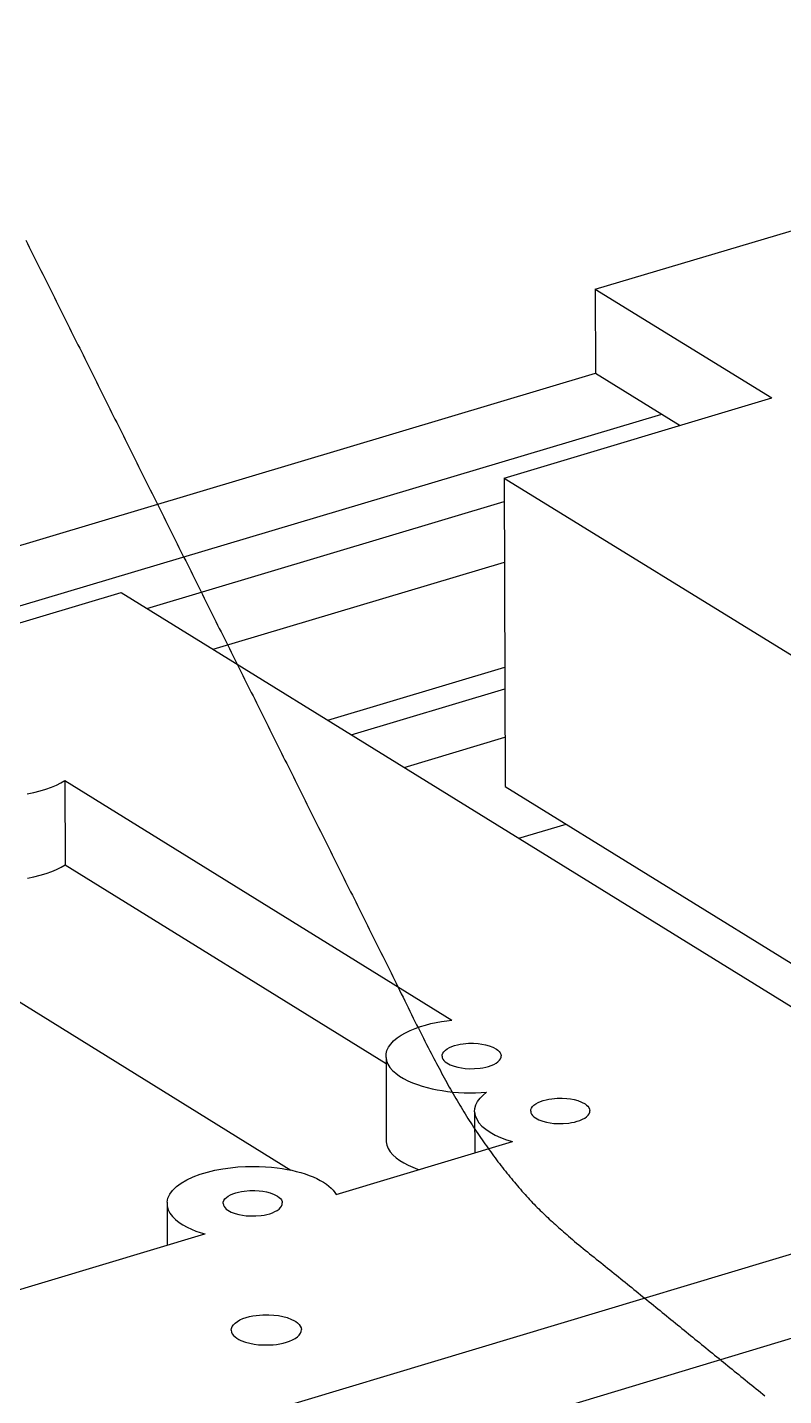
# Model space of a CAD drawing. Header units: millimetres. Extents: x -320 to 323, y -425 to 415.
# Drawn here: x -148.3 to -100.2, y -187.2 to -100.2 of the extents above; entities that cross this region are included whole.
import ezdxf

# ---------------------------------------------------------------- set-up
doc = ezdxf.new("R2010")
doc.units = ezdxf.units.MM
doc.layers.add('SKETCH', color=5, linetype='Continuous')
doc.layers.add('VISIBLE', color=7, linetype='Continuous')

msp = doc.modelspace()

# ---------------------------------------------------------------- linework, layer by layer
at = {"layer": 'SKETCH', "flags": 128}
msp.add_lwpolyline([(-148.402, -113.727), (-148.295, -113.942), (-148.188, -114.156), (-148.081, -114.37), (-147.975, -114.585), (-147.868, -114.799), (-147.761, -115.014), (-147.654, -115.228), (-147.547, -115.442), (-147.44, -115.657), (-147.333, -115.871), (-147.226, -116.086), (-147.119, -116.3), (-147.013, -116.515), (-146.906, -116.729), (-146.799, -116.943), (-146.692, -117.158), (-146.585, -117.372), (-146.478, -117.587), (-146.371, -117.801), (-146.264, -118.016), (-146.157, -118.23), (-146.051, -118.444), (-145.944, -118.659), (-145.837, -118.873), (-145.73, -119.088), (-145.623, -119.302), (-145.516, -119.517), (-145.409, -119.731), (-145.302, -119.946), (-145.195, -120.16), (-145.088, -120.375), (-144.981, -120.589), (-144.874, -120.804), (-144.767, -121.018), (-144.66, -121.232), (-144.553, -121.447), (-144.446, -121.661), (-144.339, -121.876), (-144.232, -122.09), (-144.125, -122.305), (-144.018, -122.519), (-143.911, -122.734), (-143.804, -122.948), (-143.697, -123.163), (-143.59, -123.377), (-143.483, -123.592), (-143.376, -123.806), (-143.269, -124.021), (-143.162, -124.235), (-143.056, -124.45), (-142.949, -124.664), (-142.842, -124.878), (-142.735, -125.093), (-142.628, -125.307), (-142.521, -125.522), (-142.414, -125.736), (-142.307, -125.951), (-142.2, -126.165), (-142.093, -126.38), (-141.986, -126.594), (-141.879, -126.809), (-141.772, -127.023), (-141.665, -127.238), (-141.559, -127.452), (-141.452, -127.667), (-141.345, -127.881), (-141.238, -128.095), (-141.131, -128.31), (-141.024, -128.524), (-140.917, -128.739), (-140.81, -128.953), (-140.703, -129.168), (-140.596, -129.382), (-140.489, -129.597), (-140.382, -129.811), (-140.275, -130.026), (-140.168, -130.241), (-140.061, -130.455), (-139.954, -130.67), (-139.847, -130.884), (-139.74, -131.099), (-139.633, -131.313), (-139.526, -131.528), (-139.419, -131.742), (-139.312, -131.957), (-139.205, -132.172), (-139.098, -132.386), (-138.991, -132.601), (-138.884, -132.815), (-138.777, -133.03), (-138.67, -133.244), (-138.563, -133.459), (-138.456, -133.673), (-138.349, -133.888), (-138.242, -134.103), (-138.135, -134.317), (-138.028, -134.532), (-137.921, -134.746), (-137.814, -134.961), (-137.707, -135.176), (-137.6, -135.39), (-137.493, -135.605), (-137.386, -135.819), (-137.279, -136.034), (-137.172, -136.249), (-137.065, -136.463), (-136.958, -136.678), (-136.851, -136.892), (-136.744, -137.107), (-136.637, -137.322), (-136.53, -137.536), (-136.423, -137.751), (-136.316, -137.965), (-136.209, -138.18), (-136.102, -138.395), (-135.995, -138.609), (-135.888, -138.824), (-135.781, -139.039), (-135.674, -139.253), (-135.567, -139.468), (-135.46, -139.682), (-135.353, -139.897), (-135.246, -140.112), (-135.139, -140.326), (-135.032, -140.541), (-134.925, -140.755), (-134.818, -140.97), (-134.71, -141.184), (-134.603, -141.399), (-134.496, -141.614), (-134.389, -141.828), (-134.282, -142.043), (-134.175, -142.257), (-134.068, -142.472), (-133.961, -142.686), (-133.854, -142.901), (-133.747, -143.116), (-133.64, -143.33), (-133.533, -143.545), (-133.426, -143.759), (-133.319, -143.974), (-133.212, -144.189), (-133.105, -144.403), (-132.998, -144.618), (-132.891, -144.833), (-132.784, -145.047), (-132.677, -145.262), (-132.57, -145.477), (-132.463, -145.691), (-132.356, -145.906), (-132.249, -146.121), (-132.142, -146.335), (-132.035, -146.55), (-131.928, -146.765), (-131.82, -146.979), (-131.713, -147.194), (-131.606, -147.409), (-131.499, -147.623), (-131.392, -147.838), (-131.285, -148.053), (-131.178, -148.268), (-131.071, -148.482), (-130.964, -148.697), (-130.857, -148.912), (-130.75, -149.126), (-130.643, -149.341), (-130.536, -149.556), (-130.429, -149.77), (-130.322, -149.985), (-130.215, -150.2), (-130.108, -150.415), (-130.001, -150.629), (-129.894, -150.844), (-129.787, -151.059), (-129.679, -151.273), (-129.572, -151.488), (-129.465, -151.703), (-129.358, -151.917), (-129.251, -152.132), (-129.144, -152.347), (-129.037, -152.562), (-128.93, -152.776), (-128.823, -152.991), (-128.716, -153.206), (-128.609, -153.42), (-128.502, -153.635), (-128.395, -153.85), (-128.287, -154.065), (-128.18, -154.279), (-128.073, -154.494), (-127.966, -154.709), (-127.859, -154.923), (-127.752, -155.138), (-127.645, -155.353), (-127.538, -155.568), (-127.431, -155.782), (-127.324, -155.997), (-127.217, -156.212), (-127.11, -156.427), (-127.002, -156.641), (-126.895, -156.856), (-126.788, -157.071), (-126.681, -157.285), (-126.574, -157.5), (-126.467, -157.715), (-126.36, -157.93), (-126.253, -158.144), (-126.146, -158.359), (-126.039, -158.574), (-125.932, -158.789), (-125.825, -159.003), (-125.717, -159.218), (-125.61, -159.433), (-125.503, -159.648), (-125.396, -159.862), (-125.289, -160.077), (-125.182, -160.293), (-125.074, -160.51), (-124.966, -160.729), (-124.858, -160.948), (-124.749, -161.169), (-124.64, -161.39), (-124.531, -161.611), (-124.422, -161.833), (-124.313, -162.055), (-124.204, -162.277), (-124.096, -162.498), (-123.987, -162.719), (-123.879, -162.938), (-123.771, -163.157), (-123.663, -163.374), (-123.556, -163.59), (-123.449, -163.804), (-123.342, -164.015), (-123.237, -164.225), (-123.131, -164.432), (-123.027, -164.637), (-122.923, -164.839), (-122.821, -165.038), (-122.719, -165.233), (-122.632, -165.397), (-122.547, -165.56), (-122.462, -165.721), (-122.379, -165.88), (-122.295, -166.038), (-122.213, -166.194), (-122.131, -166.349), (-122.049, -166.502), (-121.968, -166.655), (-121.887, -166.805), (-121.806, -166.955), (-121.725, -167.104), (-121.645, -167.252), (-121.564, -167.398), (-121.483, -167.544), (-121.402, -167.689), (-121.32, -167.834), (-121.238, -167.978), (-121.156, -168.121), (-121.073, -168.264), (-120.99, -168.407), (-120.905, -168.549), (-120.82, -168.691), (-120.734, -168.833), (-120.648, -168.975), (-120.561, -169.116), (-120.474, -169.256), (-120.386, -169.396), (-120.298, -169.535), (-120.209, -169.674), (-120.121, -169.812), (-120.032, -169.949), (-119.942, -170.086), (-119.853, -170.221), (-119.763, -170.357), (-119.672, -170.491), (-119.582, -170.625), (-119.491, -170.758), (-119.4, -170.89), (-119.309, -171.021), (-119.217, -171.152), (-119.126, -171.282), (-119.034, -171.411), (-118.942, -171.539), (-118.85, -171.666), (-118.757, -171.793), (-118.665, -171.918), (-118.572, -172.043), (-118.479, -172.167), (-118.386, -172.29), (-118.292, -172.412), (-118.198, -172.534), (-118.104, -172.654), (-118.01, -172.775), (-117.915, -172.894), (-117.82, -173.012), (-117.725, -173.13), (-117.63, -173.247), (-117.535, -173.363), (-117.439, -173.479), (-117.343, -173.593), (-117.247, -173.706), (-117.151, -173.819), (-117.055, -173.931), (-116.958, -174.042), (-116.862, -174.152), (-116.765, -174.261), (-116.668, -174.369), (-116.571, -174.476), (-116.474, -174.582), (-116.377, -174.687), (-116.28, -174.791), (-116.183, -174.894), (-116.086, -174.995), (-115.99, -175.094), (-115.894, -175.192), (-115.798, -175.288), (-115.702, -175.383), (-115.606, -175.477), (-115.51, -175.57), (-115.413, -175.662), (-115.317, -175.753), (-115.22, -175.843), (-115.123, -175.933), (-115.026, -176.023), (-114.928, -176.112), (-114.829, -176.201), (-114.73, -176.291), (-114.63, -176.38), (-114.53, -176.469), (-114.428, -176.559), (-114.326, -176.649), (-114.222, -176.74), (-114.118, -176.832), (-114.012, -176.925), (-113.905, -177.018), (-113.777, -177.129), (-113.648, -177.241), (-113.516, -177.352), (-113.384, -177.464), (-113.249, -177.576), (-113.113, -177.689), (-112.976, -177.801), (-112.838, -177.914), (-112.699, -178.027), (-112.559, -178.14), (-112.418, -178.253), (-112.277, -178.366), (-112.135, -178.479), (-111.993, -178.592), (-111.85, -178.706), (-111.708, -178.819), (-111.565, -178.933), (-111.423, -179.046), (-111.281, -179.159), (-111.139, -179.273), (-110.997, -179.386), (-110.857, -179.499), (-110.716, -179.612), (-110.577, -179.725), (-110.439, -179.837), (-110.3, -179.95), (-110.161, -180.063), (-110.022, -180.176), (-109.884, -180.289), (-109.745, -180.401), (-109.606, -180.514), (-109.468, -180.627), (-109.329, -180.74), (-109.19, -180.852), (-109.051, -180.965), (-108.913, -181.078), (-108.774, -181.191), (-108.635, -181.304), (-108.496, -181.416), (-108.358, -181.529), (-108.219, -181.642), (-108.08, -181.755), (-107.941, -181.868), (-107.803, -181.98), (-107.664, -182.093), (-107.525, -182.206), (-107.386, -182.319), (-107.248, -182.432), (-107.109, -182.545), (-106.97, -182.657), (-106.831, -182.77), (-106.692, -182.883), (-106.554, -182.996), (-106.415, -183.109), (-106.276, -183.222), (-106.137, -183.335), (-105.999, -183.448), (-105.86, -183.56), (-105.721, -183.673), (-105.582, -183.786), (-105.443, -183.899), (-105.305, -184.012), (-105.166, -184.125), (-105.027, -184.238), (-104.888, -184.351), (-104.749, -184.464), (-104.611, -184.576), (-104.472, -184.689), (-104.333, -184.802), (-104.194, -184.915), (-104.055, -185.028), (-103.916, -185.141), (-103.778, -185.254), (-103.639, -185.367), (-103.5, -185.48), (-103.361, -185.592), (-103.222, -185.705), (-103.083, -185.818), (-102.944, -185.931), (-102.805, -186.044), (-102.666, -186.157), (-102.528, -186.27), (-102.389, -186.383), (-102.25, -186.495), (-102.111, -186.608), (-101.972, -186.721), (-101.833, -186.834), (-101.694, -186.947), (-101.555, -187.06), (-101.416, -187.173)], dxfattribs=at)
at = {"layer": 'VISIBLE'}
for p, q in [((-112.199, -116.839), (-56.456, -100.196)), ((-112.199, -116.839), (-112.185, -122.18)), ((-112.199, -116.839), (-100.973, -123.749)), ((-164.774, -137.89), (-112.185, -122.18)), ((-112.185, -122.18), (-106.806, -125.493)), ((-117.993, -128.837), (-100.973, -123.749)), ((-100.973, -123.749), (-100.973, -123.749)), ((-160.575, -140.49), (-107.978, -124.771)), ((-117.993, -128.837), (-117.939, -148.434)), ((-117.993, -128.837), (-58.255, -165.672)), ((-140.707, -137.123), (-117.989, -130.331)), ((-136.501, -139.722), (-117.979, -134.183)), ((-159.405, -141.214), (-142.34, -136.114)), ((-142.34, -136.114), (-142.34, -136.114)), ((-142.34, -136.114), (-82.65, -173.006)), ((-129.208, -144.23), (-117.96, -140.864)), ((-127.714, -145.153), (-117.957, -142.233)), ((-124.349, -147.233), (-117.948, -145.317)), ((-147.502, -148.728), (-147.127, -148.614)), ((-147.127, -148.614), (-146.78, -148.488)), ((-146.78, -148.488), (-146.463, -148.354)), ((-146.463, -148.354), (-146.179, -148.212)), ((-146.179, -148.212), (-145.928, -148.064)), ((-145.928, -148.064), (-145.909, -153.419)), ((-145.928, -148.064), (-121.321, -163.296)), ((-117.939, -148.434), (-85.093, -168.729)), ((-117.939, -148.434), (-117.939, -148.434)), ((-148.326, -148.916), (-147.903, -148.829)), ((-147.903, -148.829), (-147.502, -148.728)), ((-117.064, -151.736), (-114.055, -150.834)), ((-147.108, -153.969), (-146.761, -153.844)), ((-146.761, -153.844), (-146.445, -153.709)), ((-146.445, -153.709), (-146.161, -153.567)), ((-146.161, -153.567), (-145.909, -153.419)), ((-145.909, -153.419), (-125.504, -166.057)), ((-148.307, -154.271), (-147.885, -154.184)), ((-148.307, -154.271), (-147.885, -154.184)), ((-147.885, -154.184), (-147.484, -154.083)), ((-147.885, -154.184), (-147.484, -154.083)), ((-147.484, -154.083), (-147.108, -153.969)), ((-147.484, -154.083), (-147.108, -153.969)), ((-153.644, -159.128), (-131.553, -172.825)), ((-122.646, -163.516), (-122.307, -163.443)), ((-122.307, -163.443), (-121.972, -163.382)), ((-121.972, -163.382), (-121.642, -163.334)), ((-121.642, -163.334), (-121.321, -163.296)), ((-121.321, -163.296), (-121.321, -163.296)), ((-124.799, -164.427), (-124.547, -164.253)), ((-124.547, -164.253), (-124.268, -164.093)), ((-124.268, -164.093), (-123.968, -163.948)), ((-123.968, -163.948), (-123.65, -163.818)), ((-123.65, -163.818), (-123.322, -163.703)), ((-123.322, -163.703), (-122.985, -163.602)), ((-122.985, -163.602), (-122.646, -163.516)), ((-125.445, -165.228), (-125.345, -165.016)), ((-125.445, -165.228), (-125.345, -165.016)), ((-125.345, -165.016), (-125.202, -164.81)), ((-125.345, -165.016), (-125.202, -164.81)), ((-125.202, -164.81), (-125.019, -164.613)), ((-125.202, -164.81), (-125.019, -164.613)), ((-125.019, -164.613), (-124.799, -164.427)), ((-121.828, -165.296), (-121.733, -165.203)), ((-121.733, -165.203), (-121.614, -165.117)), ((-121.614, -165.117), (-121.473, -165.039)), ((-121.473, -165.039), (-121.315, -164.97)), ((-121.315, -164.97), (-121.144, -164.912)), ((-121.144, -164.912), (-120.966, -164.863)), ((-120.966, -164.863), (-120.784, -164.825)), ((-120.784, -164.825), (-120.602, -164.797)), ((-120.602, -164.797), (-120.253, -164.766)), ((-120.253, -164.766), (-119.934, -164.763)), ((-119.934, -164.763), (-119.653, -164.78)), ((-119.653, -164.78), (-119.413, -164.81)), ((-119.413, -164.81), (-119.185, -164.853)), ((-119.185, -164.853), (-118.945, -164.917)), ((-118.945, -164.917), (-118.705, -165.007)), ((-118.705, -165.007), (-118.484, -165.127)), ((-118.484, -165.127), (-118.387, -165.199)), ((-118.387, -165.199), (-118.305, -165.278)), ((-125.505, -165.662), (-125.498, -165.444)), ((-125.505, -165.662), (-125.489, -171.024)), ((-125.505, -165.662), (-125.465, -165.877)), ((-125.498, -165.444), (-125.445, -165.228)), ((-125.465, -165.877), (-125.38, -166.088)), ((-125.38, -166.088), (-125.252, -166.293)), ((-121.943, -165.59), (-121.933, -165.492)), ((-121.943, -165.59), (-121.943, -165.59)), ((-121.943, -165.59), (-121.926, -165.686)), ((-121.933, -165.492), (-121.895, -165.393)), ((-121.926, -165.686), (-121.883, -165.778)), ((-121.895, -165.393), (-121.828, -165.296)), ((-121.883, -165.778), (-121.819, -165.864)), ((-121.819, -165.864), (-121.737, -165.943)), ((-121.737, -165.943), (-121.641, -166.015)), ((-121.641, -166.015), (-121.419, -166.134)), ((-118.652, -166.103), (-118.511, -166.025)), ((-118.652, -166.103), (-118.511, -166.025)), ((-118.511, -166.025), (-118.391, -165.939)), ((-118.391, -165.939), (-118.296, -165.846)), ((-118.305, -165.278), (-118.241, -165.364)), ((-118.296, -165.846), (-118.229, -165.749)), ((-118.296, -165.846), (-118.229, -165.749)), ((-118.241, -165.364), (-118.199, -165.455)), ((-118.229, -165.749), (-118.191, -165.65)), ((-118.229, -165.749), (-118.191, -165.65)), ((-118.199, -165.455), (-118.181, -165.552)), ((-118.191, -165.65), (-118.181, -165.552)), ((-118.191, -165.65), (-118.181, -165.552)), ((-118.181, -165.552), (-118.181, -165.552)), ((-125.252, -166.293), (-125.085, -166.488)), ((-125.085, -166.488), (-124.883, -166.672)), ((-124.883, -166.672), (-124.65, -166.844)), ((-124.65, -166.844), (-124.392, -167.002)), ((-121.419, -166.134), (-121.18, -166.224)), ((-121.18, -166.224), (-120.94, -166.289)), ((-120.94, -166.289), (-120.711, -166.332)), ((-120.711, -166.332), (-120.471, -166.362)), ((-120.471, -166.362), (-120.191, -166.378)), ((-120.191, -166.378), (-119.872, -166.375)), ((-119.872, -166.375), (-119.522, -166.345)), ((-119.522, -166.345), (-119.341, -166.316)), ((-119.341, -166.316), (-119.159, -166.279)), ((-119.159, -166.279), (-118.98, -166.23)), ((-118.98, -166.23), (-118.81, -166.172)), ((-118.81, -166.172), (-118.652, -166.103)), ((-118.81, -166.172), (-118.652, -166.103)), ((-229.79, -222.633), (-44.793, -166.988)), ((-124.392, -167.002), (-124.113, -167.147)), ((-124.113, -167.147), (-123.818, -167.276)), ((-123.818, -167.276), (-123.511, -167.392)), ((-123.511, -167.392), (-123.198, -167.494)), ((-123.198, -167.494), (-122.881, -167.582)), ((-122.881, -167.582), (-122.565, -167.658)), ((-122.565, -167.658), (-122.251, -167.721)), ((-122.251, -167.721), (-121.942, -167.774)), ((-121.942, -167.774), (-121.603, -167.822)), ((-121.603, -167.822), (-121.255, -167.86)), ((-121.255, -167.86), (-120.901, -167.888)), ((-120.901, -167.888), (-120.542, -167.906)), ((-120.542, -167.906), (-120.182, -167.913)), ((-120.182, -167.913), (-119.821, -167.911)), ((-119.858, -168.898), (-119.793, -168.673)), ((-119.821, -167.911), (-119.463, -167.898)), ((-119.793, -168.673), (-119.681, -168.457)), ((-119.681, -168.457), (-119.527, -168.25)), ((-119.527, -168.25), (-119.334, -168.056)), ((-119.463, -167.898), (-119.11, -167.875)), ((-119.334, -168.056), (-119.11, -167.875)), ((-119.11, -167.875), (-119.11, -167.875)), ((-116.192, -168.785), (-116.097, -168.693)), ((-116.097, -168.693), (-115.978, -168.606)), ((-115.978, -168.606), (-115.837, -168.528)), ((-115.837, -168.528), (-115.679, -168.459)), ((-115.679, -168.459), (-115.508, -168.401)), ((-115.508, -168.401), (-115.329, -168.353)), ((-115.329, -168.353), (-115.148, -168.315)), ((-115.148, -168.315), (-114.966, -168.286)), ((-114.966, -168.286), (-114.616, -168.256)), ((-114.616, -168.256), (-114.297, -168.253)), ((-114.297, -168.253), (-114.017, -168.269)), ((-114.017, -168.269), (-113.776, -168.299)), ((-113.776, -168.299), (-113.548, -168.342)), ((-113.548, -168.342), (-113.308, -168.407)), ((-113.308, -168.407), (-113.068, -168.497)), ((-113.068, -168.497), (-112.846, -168.617)), ((-112.846, -168.617), (-112.75, -168.688)), ((-112.75, -168.688), (-112.668, -168.767)), ((-119.872, -169.127), (-119.858, -168.898)), ((-119.872, -169.127), (-119.858, -168.898)), ((-119.872, -169.127), (-119.864, -171.73)), ((-119.872, -169.127), (-119.833, -169.358)), ((-119.833, -169.358), (-119.74, -169.587)), ((-116.307, -169.08), (-116.297, -168.981)), ((-116.307, -169.08), (-116.307, -169.08)), ((-116.307, -169.08), (-116.289, -169.176)), ((-116.297, -168.981), (-116.259, -168.882)), ((-116.289, -169.176), (-116.247, -169.268)), ((-116.259, -168.882), (-116.192, -168.785)), ((-116.247, -169.268), (-116.183, -169.354)), ((-116.183, -169.354), (-116.101, -169.433)), ((-116.101, -169.433), (-116.004, -169.505)), ((-116.004, -169.505), (-115.783, -169.625)), ((-113.014, -169.593), (-112.873, -169.515)), ((-113.014, -169.593), (-112.873, -169.515)), ((-112.873, -169.515), (-112.753, -169.429)), ((-112.753, -169.429), (-112.659, -169.336)), ((-112.753, -169.429), (-112.659, -169.336)), ((-112.668, -168.767), (-112.604, -168.853)), ((-112.659, -169.336), (-112.592, -169.239)), ((-112.659, -169.336), (-112.592, -169.239)), ((-112.604, -168.853), (-112.561, -168.945)), ((-112.592, -169.239), (-112.553, -169.14)), ((-112.592, -169.239), (-112.553, -169.14)), ((-112.561, -168.945), (-112.544, -169.041)), ((-112.553, -169.14), (-112.544, -169.041)), ((-112.553, -169.14), (-112.544, -169.041)), ((-112.544, -169.041), (-112.544, -169.041)), ((-119.74, -169.587), (-119.596, -169.811)), ((-119.596, -169.811), (-119.402, -170.026)), ((-119.402, -170.026), (-119.161, -170.23)), ((-119.161, -170.23), (-118.88, -170.42)), ((-118.88, -170.42), (-118.564, -170.595)), ((-115.783, -169.625), (-115.543, -169.715)), ((-115.543, -169.715), (-115.303, -169.779)), ((-115.303, -169.779), (-115.074, -169.822)), ((-115.074, -169.822), (-114.834, -169.852)), ((-114.834, -169.852), (-114.554, -169.869)), ((-114.554, -169.869), (-114.234, -169.866)), ((-114.234, -169.866), (-113.884, -169.835)), ((-113.884, -169.835), (-113.703, -169.807)), ((-113.703, -169.807), (-113.521, -169.769)), ((-113.521, -169.769), (-113.342, -169.721)), ((-113.342, -169.721), (-113.172, -169.662)), ((-113.172, -169.662), (-113.014, -169.593)), ((-113.172, -169.662), (-113.014, -169.593)), ((-128.676, -174.376), (-117.47, -171.012)), ((-125.489, -171.024), (-125.489, -171.024)), ((-125.489, -171.024), (-125.449, -171.24)), ((-125.489, -171.024), (-125.449, -171.24)), ((-125.449, -171.24), (-125.364, -171.451)), ((-125.449, -171.24), (-125.364, -171.451)), ((-118.564, -170.595), (-118.219, -170.752)), ((-118.219, -170.752), (-117.852, -170.891)), ((-117.852, -170.891), (-117.47, -171.012)), ((-117.47, -171.012), (-117.47, -171.012)), ((-125.364, -171.451), (-125.237, -171.656)), ((-125.364, -171.451), (-125.237, -171.656)), ((-125.237, -171.656), (-125.07, -171.851)), ((-125.07, -171.851), (-124.867, -172.035)), ((-124.867, -172.035), (-124.635, -172.207)), ((-229.819, -217.248), (-82.65, -173.006)), ((-137.328, -173.088), (-136.862, -172.947)), ((-136.862, -172.947), (-136.379, -172.83)), ((-136.379, -172.83), (-135.888, -172.738)), ((-135.888, -172.738), (-135.398, -172.669)), ((-135.398, -172.669), (-134.916, -172.622)), ((-134.916, -172.622), (-134.447, -172.595)), ((-134.447, -172.595), (-133.997, -172.585)), ((-133.997, -172.585), (-133.568, -172.59)), ((-133.568, -172.59), (-133.162, -172.609)), ((-133.162, -172.609), (-132.782, -172.639)), ((-132.782, -172.639), (-132.427, -172.678)), ((-132.427, -172.678), (-132.097, -172.724)), ((-132.097, -172.724), (-131.796, -172.776)), ((-132.097, -172.724), (-131.796, -172.776)), ((-131.796, -172.776), (-131.499, -172.836)), ((-131.796, -172.776), (-131.499, -172.836)), ((-131.499, -172.836), (-131.207, -172.904)), ((-131.499, -172.836), (-131.207, -172.904)), ((-131.207, -172.904), (-130.924, -172.98)), ((-130.924, -172.98), (-130.65, -173.065)), ((-124.635, -172.207), (-124.376, -172.365)), ((-124.376, -172.365), (-124.097, -172.51)), ((-124.097, -172.51), (-123.802, -172.64)), ((-123.802, -172.64), (-123.496, -172.755)), ((-123.496, -172.755), (-123.391, -172.789)), ((-139.076, -174.112), (-138.831, -173.874)), ((-138.831, -173.874), (-138.527, -173.649)), ((-138.527, -173.649), (-138.17, -173.441)), ((-138.527, -173.649), (-138.17, -173.441)), ((-138.17, -173.441), (-137.767, -173.253)), ((-137.767, -173.253), (-137.328, -173.088)), ((-130.65, -173.065), (-130.387, -173.158)), ((-130.387, -173.158), (-130.137, -173.257)), ((-130.137, -173.257), (-129.902, -173.364)), ((-129.902, -173.364), (-129.683, -173.477)), ((-129.683, -173.477), (-129.481, -173.595)), ((-129.481, -173.595), (-129.298, -173.718)), ((-129.298, -173.718), (-129.134, -173.845)), ((-129.298, -173.718), (-129.134, -173.845)), ((-129.134, -173.845), (-128.989, -173.975)), ((-129.134, -173.845), (-128.989, -173.975)), ((-139.428, -174.858), (-139.375, -174.608)), ((-139.428, -174.858), (-139.375, -174.608)), ((-139.375, -174.608), (-139.258, -174.358)), ((-139.375, -174.608), (-139.258, -174.358)), ((-139.258, -174.358), (-139.076, -174.112)), ((-139.258, -174.358), (-139.076, -174.112)), ((-135.853, -174.852), (-135.815, -174.752)), ((-135.815, -174.752), (-135.747, -174.655)), ((-135.747, -174.655), (-135.653, -174.563)), ((-135.653, -174.563), (-135.533, -174.476)), ((-135.533, -174.476), (-135.392, -174.398)), ((-135.392, -174.398), (-135.233, -174.329)), ((-135.233, -174.329), (-135.062, -174.27)), ((-135.062, -174.27), (-134.884, -174.222)), ((-134.884, -174.222), (-134.702, -174.184)), ((-134.702, -174.184), (-134.52, -174.156)), ((-134.52, -174.156), (-134.17, -174.125)), ((-134.17, -174.125), (-133.85, -174.122)), ((-133.85, -174.122), (-133.57, -174.139)), ((-133.57, -174.139), (-133.33, -174.169)), ((-133.33, -174.169), (-133.101, -174.212)), ((-133.101, -174.212), (-132.861, -174.276)), ((-132.861, -174.276), (-132.621, -174.366)), ((-132.621, -174.366), (-132.4, -174.486)), ((-132.4, -174.486), (-132.303, -174.558)), ((-132.303, -174.558), (-132.221, -174.637)), ((-132.221, -174.637), (-132.157, -174.723)), ((-132.157, -174.723), (-132.115, -174.815)), ((-128.989, -173.975), (-128.865, -174.107)), ((-128.989, -173.975), (-128.865, -174.107)), ((-128.865, -174.107), (-128.761, -174.241)), ((-128.865, -174.107), (-128.761, -174.241)), ((-128.761, -174.241), (-128.676, -174.376)), ((-128.761, -174.241), (-128.676, -174.376)), ((-128.676, -174.376), (-128.676, -174.376)), ((-139.428, -174.858), (-139.419, -177.601)), ((-139.428, -174.858), (-139.419, -175.102)), ((-139.419, -175.102), (-139.355, -175.338)), ((-139.355, -175.338), (-139.239, -175.563)), ((-139.239, -175.563), (-139.081, -175.773)), ((-135.863, -174.95), (-135.853, -174.852)), ((-135.863, -174.95), (-135.863, -174.95)), ((-135.863, -174.95), (-135.846, -175.047)), ((-135.846, -175.047), (-135.804, -175.139)), ((-135.804, -175.139), (-135.74, -175.225)), ((-135.74, -175.225), (-135.658, -175.304)), ((-135.658, -175.304), (-135.561, -175.376)), ((-135.561, -175.376), (-135.34, -175.496)), ((-135.34, -175.496), (-135.1, -175.586)), ((-135.1, -175.586), (-134.86, -175.65)), ((-134.86, -175.65), (-134.631, -175.694)), ((-133.259, -175.678), (-133.077, -175.64)), ((-133.077, -175.64), (-132.898, -175.592)), ((-132.898, -175.592), (-132.727, -175.533)), ((-132.727, -175.533), (-132.569, -175.464)), ((-132.727, -175.533), (-132.569, -175.464)), ((-132.569, -175.464), (-132.428, -175.386)), ((-132.569, -175.464), (-132.428, -175.386)), ((-132.428, -175.386), (-132.308, -175.299)), ((-132.428, -175.386), (-132.308, -175.299)), ((-132.308, -175.299), (-132.213, -175.207)), ((-132.213, -175.207), (-132.146, -175.11)), ((-132.213, -175.207), (-132.146, -175.11)), ((-132.146, -175.11), (-132.107, -175.01)), ((-132.146, -175.11), (-132.107, -175.01)), ((-132.115, -174.815), (-132.098, -174.912)), ((-132.107, -175.01), (-132.098, -174.912)), ((-132.107, -175.01), (-132.098, -174.912)), ((-132.098, -174.912), (-132.098, -174.912)), ((-139.081, -175.773), (-138.886, -175.968)), ((-138.886, -175.968), (-138.661, -176.147)), ((-138.661, -176.147), (-138.414, -176.308)), ((-138.414, -176.308), (-138.151, -176.454)), ((-138.151, -176.454), (-137.876, -176.583)), ((-134.631, -175.694), (-134.391, -175.723)), ((-134.391, -175.723), (-134.11, -175.74)), ((-134.11, -175.74), (-133.791, -175.737)), ((-133.791, -175.737), (-133.441, -175.706)), ((-133.441, -175.706), (-133.259, -175.678)), ((-202.207, -196.452), (-137.031, -176.884)), ((-137.876, -176.583), (-137.596, -176.697)), ((-137.596, -176.697), (-137.313, -176.797)), ((-137.313, -176.797), (-137.031, -176.884)), ((-137.031, -176.884), (-137.031, -176.885)), ((-135.21, -182.651), (-135.098, -182.541)), ((-135.098, -182.541), (-134.956, -182.438)), ((-134.956, -182.438), (-134.789, -182.346)), ((-134.789, -182.346), (-134.601, -182.264)), ((-134.601, -182.264), (-134.399, -182.194)), ((-134.399, -182.194), (-134.187, -182.137)), ((-134.187, -182.137), (-133.971, -182.092)), ((-133.971, -182.092), (-133.756, -182.058)), ((-133.756, -182.058), (-133.544, -182.035)), ((-133.544, -182.035), (-133.341, -182.022)), ((-133.341, -182.022), (-132.962, -182.018)), ((-132.962, -182.018), (-132.63, -182.038)), ((-132.63, -182.038), (-132.345, -182.074)), ((-132.345, -182.074), (-132.074, -182.125)), ((-132.074, -182.125), (-131.789, -182.201)), ((-131.789, -182.201), (-131.505, -182.308)), ((-131.505, -182.308), (-131.369, -182.375)), ((-131.369, -182.375), (-131.243, -182.451)), ((-131.243, -182.451), (-131.128, -182.536)), ((-131.128, -182.536), (-131.031, -182.63)), ((-135.348, -183.001), (-135.336, -182.884)), ((-135.348, -183.001), (-135.348, -183.001)), ((-135.348, -183.001), (-135.327, -183.115)), ((-135.336, -182.884), (-135.29, -182.766)), ((-135.327, -183.115), (-135.277, -183.224)), ((-135.29, -182.766), (-135.21, -182.651)), ((-135.277, -183.224), (-135.201, -183.326)), ((-135.201, -183.326), (-135.104, -183.42)), ((-135.104, -183.42), (-134.99, -183.505)), ((-131.276, -183.517), (-131.134, -183.415)), ((-131.134, -183.415), (-131.022, -183.305)), ((-131.134, -183.415), (-131.022, -183.305)), ((-131.031, -182.63), (-130.955, -182.732)), ((-131.022, -183.305), (-130.942, -183.19)), ((-131.022, -183.305), (-130.942, -183.19)), ((-130.955, -182.732), (-130.905, -182.841)), ((-130.942, -183.19), (-130.896, -183.072)), ((-130.942, -183.19), (-130.896, -183.072)), ((-130.905, -182.841), (-130.885, -182.955)), ((-130.896, -183.072), (-130.885, -182.955)), ((-130.885, -182.955), (-130.885, -182.955)), ((-134.99, -183.505), (-134.863, -183.581)), ((-134.863, -183.581), (-134.727, -183.648)), ((-134.727, -183.648), (-134.443, -183.755)), ((-134.727, -183.648), (-134.443, -183.755)), ((-134.443, -183.755), (-134.159, -183.831)), ((-134.159, -183.831), (-133.887, -183.882)), ((-133.887, -183.882), (-133.603, -183.918)), ((-133.603, -183.918), (-133.27, -183.938)), ((-133.27, -183.938), (-132.892, -183.934)), ((-132.892, -183.934), (-132.688, -183.921)), ((-132.688, -183.921), (-132.476, -183.898)), ((-132.476, -183.898), (-132.261, -183.864)), ((-132.261, -183.864), (-132.045, -183.819)), ((-132.045, -183.819), (-131.833, -183.762)), ((-131.833, -183.762), (-131.631, -183.692)), ((-131.631, -183.692), (-131.443, -183.61)), ((-131.631, -183.692), (-131.443, -183.61)), ((-131.443, -183.61), (-131.276, -183.517)), ((-131.443, -183.61), (-131.276, -183.517))]:
    msp.add_line(p, q, dxfattribs=at)

doc.saveas('drawing.dxf')
